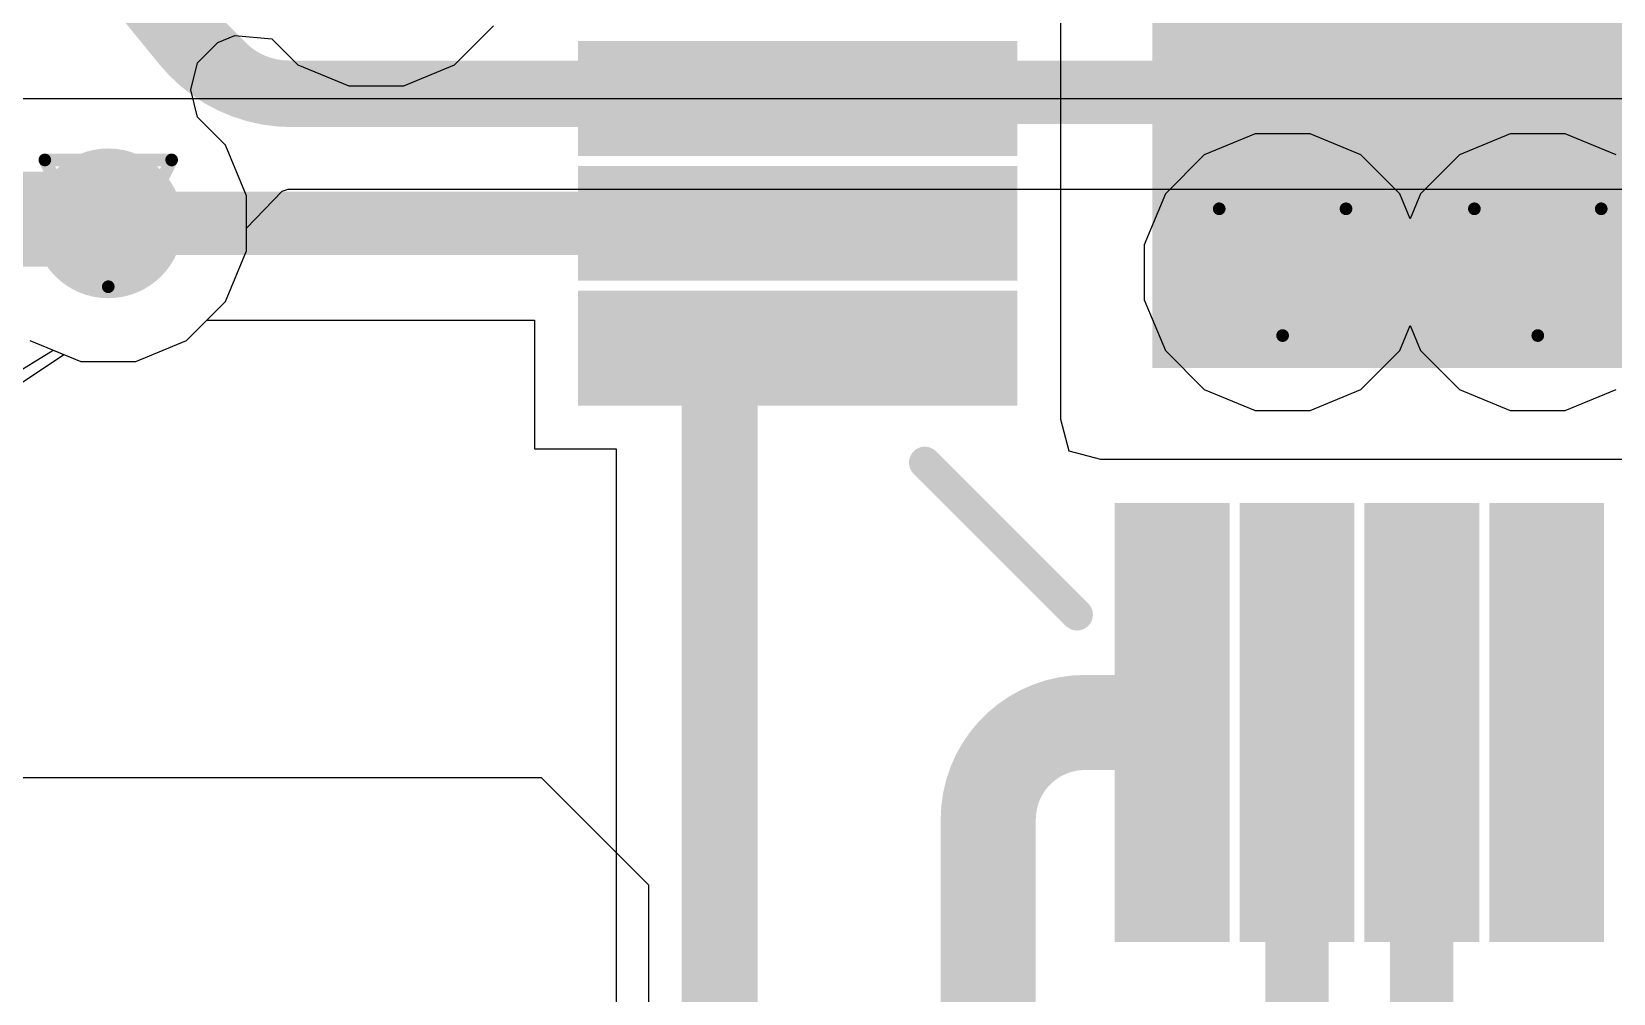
# Model space of a CAD drawing. Header units: inches. Extents: x 0 to 5359, y 0 to 5098.
# Drawn here: x 64.91 to 71.25, y 35.33 to 39.18 of the extents above; entities that cross this region are included whole.
import ezdxf

# ---------------------------------------------------------------- set-up
doc = ezdxf.new("R2010")
doc.units = ezdxf.units.IN
for name, color, linetype in [('Bottom Layer', 5, 'Continuous'), ('Drill Drawing', 1, 'Continuous'), ('Layer 1', 16, 'Continuous'), ('Layer 2', 76, 'Continuous'), ('Top Layer', 1, 'Continuous'), ('Top Overlay', 2, 'Continuous'), ('Top Paste', 8, 'Continuous'), ('Top Solder', 216, 'Continuous'), ('Via Holes', 16, 'Continuous')]:
    doc.layers.add(name, color=color, linetype=linetype)

# ---------------------------------------------------------------- blocks, each defined once
blk = doc.blocks.new('48_HTQFP__7_7__55')
at = {"layer": 'Top Layer'}
for points in [[(-2.75, 2.75), (2.75, 2.75), (2.75, -2.75), (-2.75, -2.75)], [(3.45, -1.1), (5.05, -1.1), (5.05, -1.4), (3.45, -1.4)], [(3.45, -1.6), (5.05, -1.6), (5.05, -1.9), (3.45, -1.9)], [(3.45, -2.1), (5.05, -2.1), (5.05, -2.4), (3.45, -2.4)], [(3.45, -2.6), (5.05, -2.6), (5.05, -2.9), (3.45, -2.9)], [(1.6, -3.45), (1.9, -3.45), (1.9, -5.05), (1.6, -5.05)], [(2.1, -3.45), (2.4, -3.45), (2.4, -5.05), (2.1, -5.05)], [(2.6, -3.45), (2.9, -3.45), (2.9, -5.05), (2.6, -5.05)]]:
    blk.add_hatch(color=1, dxfattribs=at).paths.add_polyline_path(points)
at = {"layer": 'Top Paste'}
for points in [[(-2.75, 2.75), (2.75, 2.75), (2.75, -2.75), (-2.75, -2.75)], [(3.45, -1.1), (5.05, -1.1), (5.05, -1.4), (3.45, -1.4)], [(3.45, -1.6), (5.05, -1.6), (5.05, -1.9), (3.45, -1.9)], [(3.45, -2.1), (5.05, -2.1), (5.05, -2.4), (3.45, -2.4)], [(3.45, -2.6), (5.05, -2.6), (5.05, -2.9), (3.45, -2.9)], [(1.6, -3.45), (1.9, -3.45), (1.9, -5.05), (1.6, -5.05)], [(2.1, -3.45), (2.4, -3.45), (2.4, -5.05), (2.1, -5.05)], [(2.6, -3.45), (2.9, -3.45), (2.9, -5.05), (2.6, -5.05)]]:
    blk.add_hatch(color=8, dxfattribs=at).paths.add_polyline_path(points)
at = {"layer": 'Top Solder'}
for points in [[(-2.83, 2.83), (2.83, 2.83), (2.83, -2.83), (-2.83, -2.83)], [(3.37, -1.02), (5.13, -1.02), (5.13, -1.48), (3.37, -1.48)], [(3.37, -1.52), (5.13, -1.52), (5.13, -1.98), (3.37, -1.98)], [(3.37, -2.02), (5.13, -2.02), (5.13, -2.48), (3.37, -2.48)], [(3.37, -2.52), (5.13, -2.52), (5.13, -2.98), (3.37, -2.98)], [(1.52, -3.37), (1.98, -3.37), (1.98, -5.13), (1.52, -5.13)], [(2.02, -3.37), (2.48, -3.37), (2.48, -5.13), (2.02, -5.13)], [(2.52, -3.37), (2.98, -3.37), (2.98, -5.13), (2.52, -5.13)]]:
    blk.add_hatch(color=216, dxfattribs=at).paths.add_polyline_path(points)
at = {"layer": 'Top Overlay'}
blk.add_lwpolyline([(3.2086, -3.7406, 0.127, 0.127, 0), (3.8182, -3.131, 0.127, 0.127, 0)], format="xyseb", dxfattribs=at)
for points in [[(3.7864, -3.131, 0.0635, 0.0635, 1), (3.8499, -3.131, 0.0635, 0.0635, 1)], [(3.1768, -3.7406, 0.0635, 0.0635, 1), (3.2403, -3.7406, 0.0635, 0.0635, 1)]]:
    blk.add_lwpolyline(points, format="xyseb", close=True, dxfattribs=at)

msp = doc.modelspace()

# ---------------------------------------------------------------- hatches: boundary and pattern name
at = {"layer": 'Bottom Layer'}
h = msp.add_hatch(color=5, dxfattribs=at)
edge = h.paths.add_edge_path()
edge.add_arc((65.2204, 38.4167), 0.3, 0, 360)
h = msp.add_hatch(color=5, dxfattribs=at)
edge = h.paths.add_edge_path()
edge.add_arc((69.9246, 38.221), 0.3, 0, 360)
h = msp.add_hatch(color=5, dxfattribs=at)
edge = h.paths.add_edge_path()
edge.add_arc((70.9468, 38.221), 0.3, 0, 360)
at = {"layer": 'Layer 1'}
h = msp.add_hatch(color=16, dxfattribs=at)
edge = h.paths.add_edge_path()
edge.add_arc((65.2204, 38.4167), 0.3, 0, 360)
h = msp.add_hatch(color=16, dxfattribs=at)
edge = h.paths.add_edge_path()
edge.add_arc((69.9246, 38.221), 0.3, 0, 360)
h = msp.add_hatch(color=16, dxfattribs=at)
edge = h.paths.add_edge_path()
edge.add_arc((70.9468, 38.221), 0.3, 0, 360)
at = {"layer": 'Layer 2'}
h = msp.add_hatch(color=76, dxfattribs=at)
edge = h.paths.add_edge_path()
edge.add_arc((65.2204, 38.4167), 0.3, 0, 360)
h = msp.add_hatch(color=76, dxfattribs=at)
edge = h.paths.add_edge_path()
edge.add_arc((69.9246, 38.221), 0.3, 0, 360)
h = msp.add_hatch(color=76, dxfattribs=at)
edge = h.paths.add_edge_path()
edge.add_arc((70.9468, 38.221), 0.3, 0, 360)
at = {"layer": 'Top Layer'}
h = msp.add_hatch(color=1, dxfattribs=at)
edge = h.paths.add_edge_path()
edge.add_arc((65.2204, 38.4167), 0.3, 0, 360)
h = msp.add_hatch(color=1, dxfattribs=at)
edge = h.paths.add_edge_path()
edge.add_arc((69.9246, 38.221), 0.3, 0, 360)
h = msp.add_hatch(color=1, dxfattribs=at)
edge = h.paths.add_edge_path()
edge.add_arc((70.9468, 38.221), 0.3, 0, 360)
at = {"layer": 'Via Holes'}
h = msp.add_hatch(color=7, dxfattribs=at)
edge = h.paths.add_edge_path()
edge.add_arc((65.2204, 38.4167), 0.15, 0, 360)
h = msp.add_hatch(color=7, dxfattribs=at)
edge = h.paths.add_edge_path()
edge.add_arc((69.9246, 38.221), 0.15, 0, 360)
h = msp.add_hatch(color=7, dxfattribs=at)
edge = h.paths.add_edge_path()
edge.add_arc((70.9468, 38.221), 0.15, 0, 360)

# ---------------------------------------------------------------- linework, layer by layer
at = {"layer": 'Bottom Layer'}
for p, q in [((65.7744, 38.3976), (65.9173, 38.545)), ((65.9173, 38.545), (65.9409, 38.5542)), ((65.9409, 38.5542), (65.9431, 38.5537)), ((65.9431, 38.5537), (73.5507, 38.5537)), ((65.7744, 38.3065), (65.7744, 38.3976)), ((65.6901, 38.1029), (65.7744, 38.3065)), ((65.5342, 37.947), (65.6901, 38.1029)), ((64.8652, 37.7717), (65.043, 37.8905)), ((65.043, 37.8905), (65.1102, 37.8627)), ((65.3306, 37.8627), (65.5342, 37.947)), ((65.1102, 37.8627), (65.3306, 37.8627))]:
    msp.add_line(p, q, dxfattribs=at)
for points in [[(65.2204, 39.5115, 0.254, 0.254, 0), (65.6815, 39.0505, 0.254, 0.254, 0)], [(65.9431, 38.9422, 0.254, 0.254, -0.198704), (65.6815, 39.0505, 0.254, 0.254, 0)], [(65.9431, 38.9422, 0.254, 0.254, 0), (73.5507, 38.9422, 0.254, 0.254, 0)]]:
    msp.add_lwpolyline(points, format="xyseb", dxfattribs=at)
for points in [[(65.618, 39.0505, 0.127, 0.127, 1), (65.745, 39.0505, 0.127, 0.127, 1)], [(65.618, 39.0505, 0.127, 0.127, 1), (65.745, 39.0505, 0.127, 0.127, 1)], [(65.8796, 38.9422, 0.127, 0.127, 1), (66.0066, 38.9422, 0.127, 0.127, 1)], [(65.8796, 38.9422, 0.127, 0.127, 1), (66.0066, 38.9422, 0.127, 0.127, 1)]]:
    msp.add_lwpolyline(points, format="xyseb", close=True, dxfattribs=at)
at = {"layer": 'Drill Drawing'}
for points in [[(64.9664, 38.6707, 0.0508, 0.0508, 0), (65.4744, 38.6707, 0.0508, 0.0508, 0)], [(64.9664, 38.6707, 0.0508, 0.0508, 0), (65.2204, 38.1627, 0.0508, 0.0508, 0)], [(65.2204, 38.1627, 0.0508, 0.0508, 0), (65.4744, 38.6707, 0.0508, 0.0508, 0)], [(69.6706, 38.475, 0.0508, 0.0508, 0), (70.1786, 38.475, 0.0508, 0.0508, 0)], [(69.6706, 38.475, 0.0508, 0.0508, 0), (69.9246, 37.967, 0.0508, 0.0508, 0)], [(69.9246, 37.967, 0.0508, 0.0508, 0), (70.1786, 38.475, 0.0508, 0.0508, 0)], [(70.6928, 38.475, 0.0508, 0.0508, 0), (71.2008, 38.475, 0.0508, 0.0508, 0)], [(70.6928, 38.475, 0.0508, 0.0508, 0), (70.9468, 37.967, 0.0508, 0.0508, 0)], [(70.9468, 37.967, 0.0508, 0.0508, 0), (71.2008, 38.475, 0.0508, 0.0508, 0)]]:
    msp.add_lwpolyline(points, format="xyseb", dxfattribs=at)
for points in [[(64.9537, 38.6707, 0.0254, 0.0254, 1), (64.9791, 38.6707, 0.0254, 0.0254, 1)], [(64.9537, 38.6707, 0.0254, 0.0254, 1), (64.9791, 38.6707, 0.0254, 0.0254, 1)], [(65.4617, 38.6707, 0.0254, 0.0254, 1), (65.4871, 38.6707, 0.0254, 0.0254, 1)], [(65.4617, 38.6707, 0.0254, 0.0254, 1), (65.4871, 38.6707, 0.0254, 0.0254, 1)], [(69.6579, 38.475, 0.0254, 0.0254, 1), (69.6833, 38.475, 0.0254, 0.0254, 1)], [(69.6579, 38.475, 0.0254, 0.0254, 1), (69.6833, 38.475, 0.0254, 0.0254, 1)], [(70.1659, 38.475, 0.0254, 0.0254, 1), (70.1913, 38.475, 0.0254, 0.0254, 1)], [(70.1659, 38.475, 0.0254, 0.0254, 1), (70.1913, 38.475, 0.0254, 0.0254, 1)], [(70.6801, 38.475, 0.0254, 0.0254, 1), (70.7055, 38.475, 0.0254, 0.0254, 1)], [(70.6801, 38.475, 0.0254, 0.0254, 1), (70.7055, 38.475, 0.0254, 0.0254, 1)], [(71.1881, 38.475, 0.0254, 0.0254, 1), (71.2135, 38.475, 0.0254, 0.0254, 1)], [(71.1881, 38.475, 0.0254, 0.0254, 1), (71.2135, 38.475, 0.0254, 0.0254, 1)], [(65.2077, 38.1627, 0.0254, 0.0254, 1), (65.2331, 38.1627, 0.0254, 0.0254, 1)], [(65.2077, 38.1627, 0.0254, 0.0254, 1), (65.2331, 38.1627, 0.0254, 0.0254, 1)], [(69.9119, 37.967, 0.0254, 0.0254, 1), (69.9373, 37.967, 0.0254, 0.0254, 1)], [(69.9119, 37.967, 0.0254, 0.0254, 1), (69.9373, 37.967, 0.0254, 0.0254, 1)], [(70.9341, 37.967, 0.0254, 0.0254, 1), (70.9595, 37.967, 0.0254, 0.0254, 1)], [(70.9341, 37.967, 0.0254, 0.0254, 1), (70.9595, 37.967, 0.0254, 0.0254, 1)]]:
    msp.add_lwpolyline(points, format="xyseb", close=True, dxfattribs=at)
at = {"layer": 'Layer 1'}
for p, q in [((65.6593, 39.1415), (65.7278, 39.169)), ((65.7278, 39.169), (65.8759, 39.1562)), ((66.6078, 39.052), (66.7637, 39.2078)), ((65.5783, 39.0605), (65.6593, 39.1415)), ((65.8759, 39.1562), (65.9802, 39.052)), ((65.5507, 38.9514), (65.5783, 39.0605)), ((65.9802, 39.052), (66.1838, 38.9676)), ((66.4042, 38.9676), (66.6078, 39.052)), ((66.1838, 38.9676), (66.4042, 38.9676)), ((65.5783, 38.8423), (65.5507, 38.9514)), ((65.6901, 38.7305), (65.5783, 38.8423)), ((65.7744, 38.5269), (65.6901, 38.7305)), ((65.7744, 38.3065), (65.7744, 38.5269)), ((65.6901, 38.1029), (65.7744, 38.3065)), ((65.5342, 37.947), (65.6901, 38.1029)), ((64.9066, 37.947), (65.1102, 37.8627)), ((65.3306, 37.8627), (65.5342, 37.947)), ((65.1102, 37.8627), (65.3306, 37.8627))]:
    msp.add_line(p, q, dxfattribs=at)
at = {"layer": 'Layer 2'}
for p, q in [((64.8053, 38.9168), (72.5623, 38.9168)), ((69.8144, 38.775), (69.6108, 38.6907)), ((70.0348, 38.775), (69.8144, 38.775)), ((70.2384, 38.6907), (70.0348, 38.775)), ((70.8366, 38.775), (70.633, 38.6907)), ((71.057, 38.775), (70.8366, 38.775)), ((71.2606, 38.6907), (71.057, 38.775)), ((69.6108, 38.6907), (69.4549, 38.5349)), ((70.3943, 38.5349), (70.2384, 38.6907)), ((70.633, 38.6907), (70.4771, 38.5349)), ((69.4549, 38.5349), (69.3706, 38.3312)), ((70.4357, 38.4348), (70.3943, 38.5349)), ((70.4771, 38.5349), (70.4357, 38.4348)), ((69.3706, 38.3312), (69.3706, 38.1108)), ((69.3706, 38.1108), (69.4549, 37.9072)), ((70.3943, 37.9072), (70.4357, 38.0073)), ((70.4357, 38.0073), (70.4771, 37.9072)), ((69.4549, 37.9072), (69.6108, 37.7514)), ((70.2384, 37.7514), (70.3943, 37.9072)), ((70.4771, 37.9072), (70.633, 37.7514)), ((69.6108, 37.7514), (69.8144, 37.667)), ((70.0348, 37.667), (70.2384, 37.7514)), ((70.633, 37.7514), (70.8366, 37.667)), ((71.057, 37.667), (71.2606, 37.7514)), ((69.8144, 37.667), (70.0348, 37.667)), ((70.8366, 37.667), (71.057, 37.667)), ((66.9564, 36.195), (64.833, 36.195)), ((67.3862, 35.7652), (66.9564, 36.195)), ((67.3862, 31.642), (67.3862, 35.7652))]:
    msp.add_line(p, q, dxfattribs=at)
at = {"layer": 'Top Layer'}
for p, q in [((69.0361, 38.5127), (69.0361, 39.3207)), ((69.0361, 37.6311), (69.0361, 38.5127)), ((65.5342, 37.947), (65.6154, 38.0282)), ((65.6154, 38.0282), (66.9281, 38.0282)), ((66.9281, 38.0282), (66.9281, 37.5127)), ((64.8224, 37.799), (65.0002, 37.9083)), ((65.0002, 37.9083), (65.1102, 37.8627)), ((65.3306, 37.8627), (65.5342, 37.947)), ((65.1102, 37.8627), (65.3306, 37.8627)), ((69.0694, 37.504), (69.0361, 37.6311)), ((66.9281, 37.5127), (67.2552, 37.5127)), ((67.2552, 37.5127), (67.2552, 34.1371)), ((69.1965, 37.4707), (69.0694, 37.504)), ((71.8861, 37.4707), (69.1965, 37.4707))]:
    msp.add_line(p, q, dxfattribs=at)
for points in [[(65.2204, 39.4861, 0.2286, 0.2286, 0), (65.5131, 39.1266, 0.2286, 0.2286, 0)], [(65.9547, 38.9167, 0.2286, 0.2286, -0.225601), (65.5131, 39.1266, 0.2286, 0.2286, 0)], [(65.9547, 38.9167, 0.2286, 0.2286, 0), (67.9821, 38.9167, 0.2286, 0.2286, 0)], [(64.2884, 38.4333, 0.381, 0.381, 0), (65.2038, 38.4333, 0.381, 0.381, 0)], [(65.2038, 38.4333, 0.381, 0.381, 0), (65.2204, 38.4167, 0.381, 0.381, 0)], [(65.2204, 38.4167, 0.254, 0.254, 0), (67.9821, 38.4167, 0.254, 0.254, 0)], [(67.6696, 33.0769, 0.3048, 0.3048, 0), (67.6696, 37.8556, 0.3048, 0.3048, 0)], [(67.6696, 37.8556, 0.1778, 0.1778, 0), (67.7307, 37.9167, 0.1778, 0.1778, 0)], [(67.7307, 37.9167, 0.1778, 0.1778, 0), (67.9821, 37.9167, 0.1778, 0.1778, 0)], [(68.7455, 36.0289, 0.381, 0.381, -0.414214), (69.1333, 36.4167, 0.381, 0.381, 0)], [(69.1333, 36.4167, 0.381, 0.381, 0), (69.3979, 36.4167, 0.381, 0.381, 0)], [(69.9821, 35.0983, 0.254, 0.254, 0), (69.9821, 36.4167, 0.254, 0.254, 0)], [(70.4821, 35.0983, 0.254, 0.254, 0), (70.4821, 36.4167, 0.254, 0.254, 0)], [(68.7455, 34.671, 0.381, 0.381, 0), (68.7455, 36.0289, 0.381, 0.381, 0)]]:
    msp.add_lwpolyline(points, format="xyseb", dxfattribs=at)
for points in [[(65.4559, 39.1266, 0.1143, 0.1143, 1), (65.5702, 39.1266, 0.1143, 0.1143, 1)], [(65.4559, 39.1266, 0.1143, 0.1143, 1), (65.5702, 39.1266, 0.1143, 0.1143, 1)], [(65.8975, 38.9167, 0.1143, 0.1143, 1), (66.0118, 38.9167, 0.1143, 0.1143, 1)], [(65.8975, 38.9167, 0.1143, 0.1143, 1), (66.0118, 38.9167, 0.1143, 0.1143, 1)], [(67.925, 38.9167, 0.1143, 0.1143, 1), (68.0393, 38.9167, 0.1143, 0.1143, 1)], [(65.1086, 38.4333, 0.1905, 0.1905, 1), (65.2991, 38.4333, 0.1905, 0.1905, 1)], [(65.1086, 38.4333, 0.1905, 0.1905, 1), (65.2991, 38.4333, 0.1905, 0.1905, 1)], [(65.1252, 38.4167, 0.1905, 0.1905, 1), (65.3157, 38.4167, 0.1905, 0.1905, 1)], [(65.1569, 38.4167, 0.127, 0.127, 1), (65.2839, 38.4167, 0.127, 0.127, 1)], [(67.9186, 38.4167, 0.127, 0.127, 1), (68.0456, 38.4167, 0.127, 0.127, 1)], [(67.5934, 37.8556, 0.1524, 0.1524, 1), (67.7458, 37.8556, 0.1524, 0.1524, 1)], [(67.6862, 37.9167, 0.0889, 0.0889, 1), (67.7751, 37.9167, 0.0889, 0.0889, 1)], [(67.6862, 37.9167, 0.0889, 0.0889, 1), (67.7751, 37.9167, 0.0889, 0.0889, 1)], [(67.9377, 37.9167, 0.0889, 0.0889, 1), (68.0266, 37.9167, 0.0889, 0.0889, 1)], [(67.6251, 37.8556, 0.0889, 0.0889, 1), (67.714, 37.8556, 0.0889, 0.0889, 1)], [(69.0381, 36.4167, 0.1905, 0.1905, 1), (69.2286, 36.4167, 0.1905, 0.1905, 1)], [(69.0381, 36.4167, 0.1905, 0.1905, 1), (69.2286, 36.4167, 0.1905, 0.1905, 1)], [(69.3027, 36.4167, 0.1905, 0.1905, 1), (69.4932, 36.4167, 0.1905, 0.1905, 1)], [(69.9186, 36.4167, 0.127, 0.127, 1), (70.0456, 36.4167, 0.127, 0.127, 1)], [(70.4186, 36.4167, 0.127, 0.127, 1), (70.5456, 36.4167, 0.127, 0.127, 1)], [(68.6503, 36.0289, 0.1905, 0.1905, 1), (68.8408, 36.0289, 0.1905, 0.1905, 1)], [(68.6503, 36.0289, 0.1905, 0.1905, 1), (68.8408, 36.0289, 0.1905, 0.1905, 1)]]:
    msp.add_lwpolyline(points, format="xyseb", close=True, dxfattribs=at)

# ---------------------------------------------------------------- block references
at = {"rotation": 270}
msp.add_blockref('48_HTQFP__7_7__55', (72.2321, 40.6667), dxfattribs=at)

doc.saveas('drawing.dxf')
